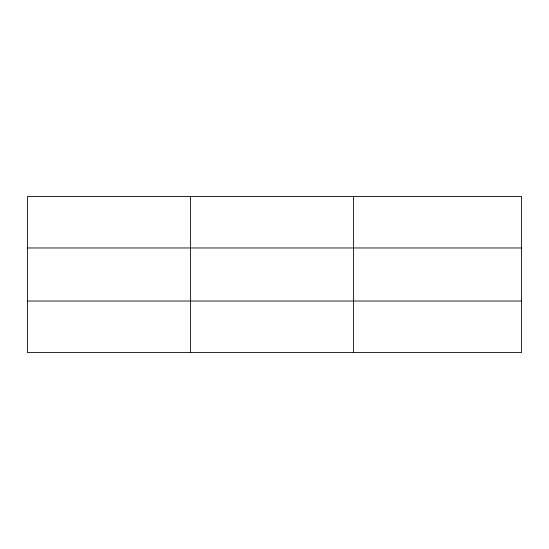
<?xml version="1.0" encoding="UTF-8"?>
<svg xmlns="http://www.w3.org/2000/svg" width="549" height="549" viewBox="0 0 549 549"><rect width="100%" height="100%" fill="white"/><g stroke="black" fill="none" stroke-linecap="round" stroke-linejoin="round"><path stroke-width="0.82" d="M190.503 196.46L190.503 352.54M353.556 196.46L353.556 352.54M521.55 247.97L521.55 196.46L27.45 196.46L27.45 352.54L521.55 352.54L521.55 247.97L27.45 247.97M27.45 301.03L521.55 301.03"/></g></svg>
